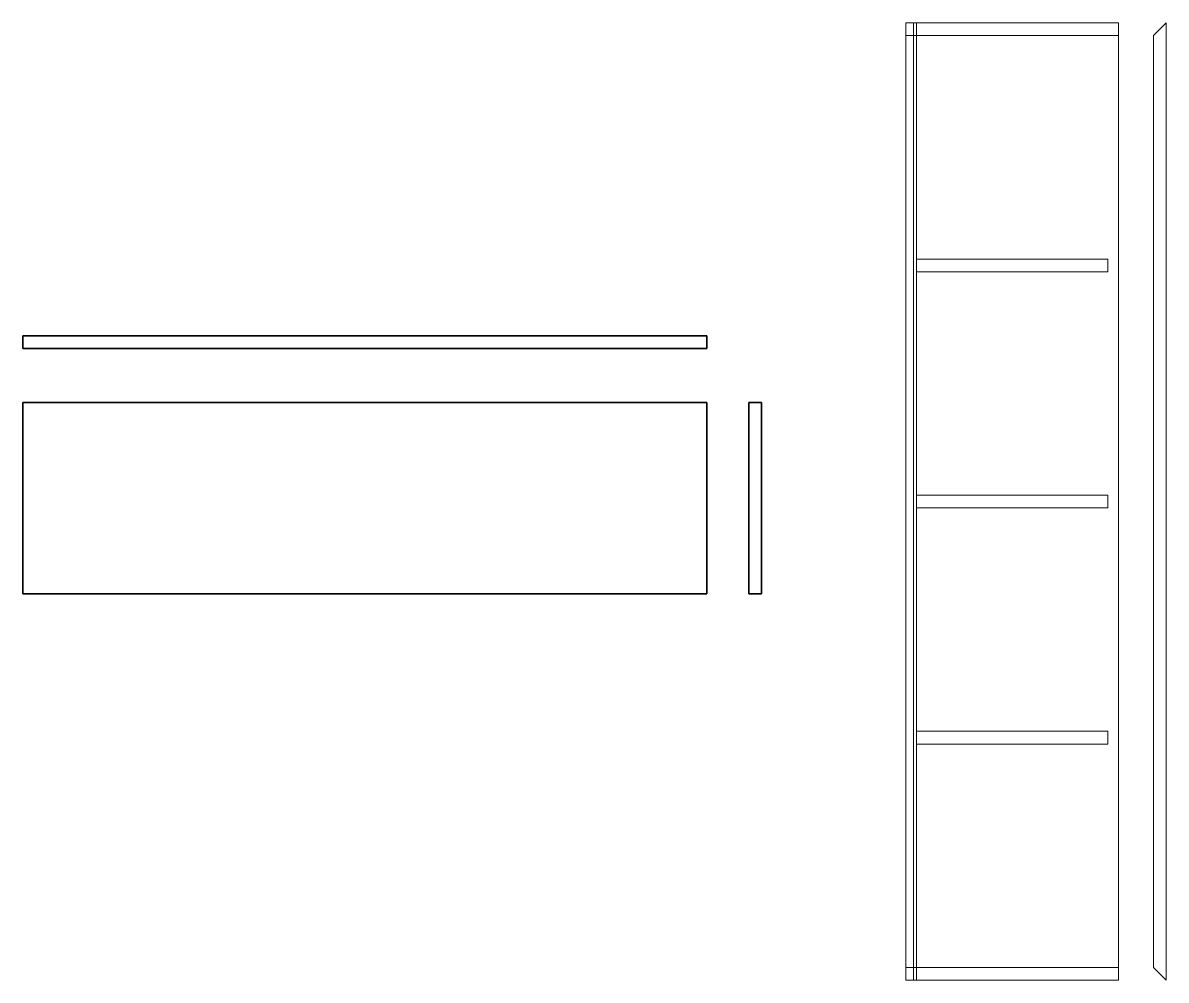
# Model space of a CAD drawing. Header units: metres. Extents: x 447 to 608, y -235 to -100.
import ezdxf

# ---------------------------------------------------------------- set-up
doc = ezdxf.new("R2010")
doc.units = ezdxf.units.M
doc.header["$MEASUREMENT"] = 0
doc.layers.add('Disegno 2D - Generale_Num_Penna__101', color=252, linetype='Continuous', lineweight=13)
doc.layers.add('Disegno 2D - Generale_Num_Penna__6', color=5, linetype='Continuous', lineweight=35)

msp = doc.modelspace()

# ---------------------------------------------------------------- linework, layer by layer
at = {"layer": 'Disegno 2D - Generale_Num_Penna__101', "color": 252, "linetype": 'Continuous', "lineweight": 13}
for p, q in [((571.47, -100.34), (571.47, -235.34)), ((571.47, -100.34), (601.47, -100.34)), ((572.57, -100.34), (572.57, -235.34)), ((572.97, -100.34), (572.97, -235.34)), ((601.47, -100.34), (601.47, -235.34)), ((606.37, -102.14), (608.17, -100.34)), ((608.17, -100.34), (608.17, -235.34)), ((571.47, -102.14), (601.47, -102.14)), ((606.37, -102.14), (606.37, -233.54)), ((572.97, -133.64), (599.97, -133.64)), ((599.97, -133.64), (599.97, -135.44)), ((572.97, -135.44), (599.97, -135.44)), ((572.97, -166.94), (599.97, -166.94)), ((599.97, -166.94), (599.97, -168.74)), ((572.97, -168.74), (599.97, -168.74)), ((572.97, -200.24), (599.97, -200.24)), ((599.97, -200.24), (599.97, -202.04)), ((572.97, -202.04), (599.97, -202.04)), ((571.47, -233.54), (601.47, -233.54)), ((606.37, -233.54), (608.17, -235.34)), ((571.47, -235.34), (601.47, -235.34))]:
    msp.add_line(p, q, dxfattribs=at)
at = {"layer": 'Disegno 2D - Generale_Num_Penna__6', "color": 5, "linetype": 'Continuous', "lineweight": 35}
for p, q in [((447, -144.47), (543.4, -144.47)), ((447, -144.47), (447, -146.27)), ((543.4, -144.47), (543.4, -146.27)), ((447, -146.27), (543.4, -146.27)), ((447, -153.88), (447, -180.88)), ((447, -153.88), (543.4, -153.88)), ((543.4, -153.88), (543.4, -180.88)), ((549.34, -153.88), (549.34, -180.88)), ((549.34, -153.88), (551.14, -153.88)), ((551.14, -153.88), (551.14, -180.88)), ((447, -180.88), (543.4, -180.88)), ((549.34, -180.88), (551.14, -180.88))]:
    msp.add_line(p, q, dxfattribs=at)

doc.saveas('drawing.dxf')
